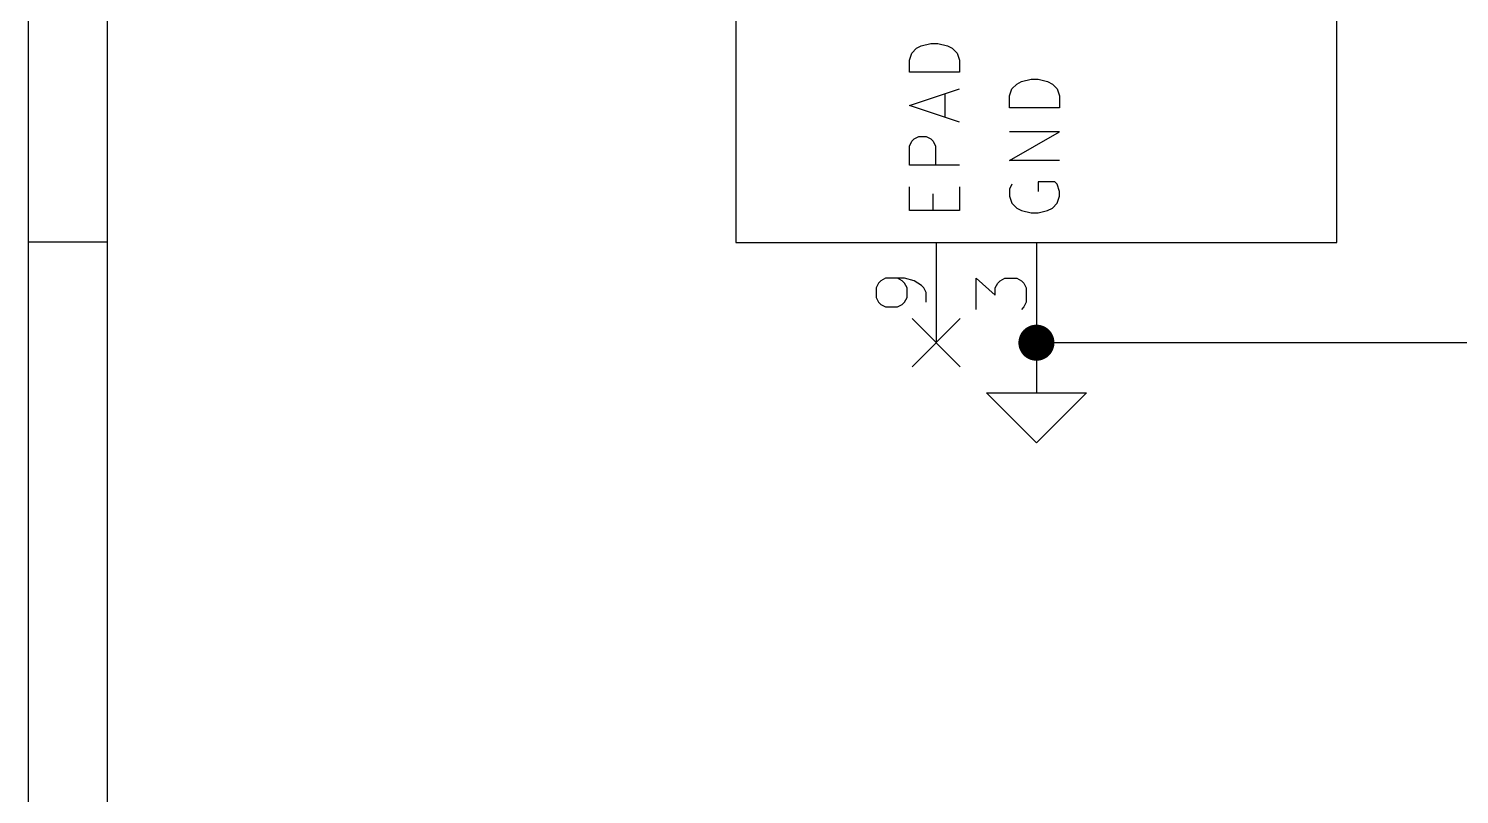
# Model space of a CAD drawing. Header units: inches. Extents: x 0.4 to 16.1, y -11.3 to -0.4.
# Drawn here: x 0.394 to 1.822, y -6.851 to -6.087 of the extents above; entities that cross this region are included whole.
import ezdxf

# ---------------------------------------------------------------- set-up
doc = ezdxf.new("R2010")
doc.units = ezdxf.units.IN
doc.header["$MEASUREMENT"] = 0
for name, color, linetype in [('BLUE', 174, 'CONTINUOUS'), ('GREENSIXTYFIVE', 129, 'CONTINUOUS'), ('LIGHTGREEN', 92, 'CONTINUOUS'), ('LIGHTRED', 12, 'CONTINUOUS'), ('RED', 14, 'CONTINUOUS'), ('WHITE', 250, 'CONTINUOUS')]:
    doc.layers.add(name, color=color, linetype=linetype)

msp = doc.modelspace()

# ---------------------------------------------------------------- linework, layer by layer
at = {"layer": 'BLUE', "linetype": 'CONTINUOUS'}
for p, q in [((1.276, -6.376), (1.324, -6.424)), ((1.324, -6.376), (1.276, -6.424))]:
    msp.add_line(p, q, dxfattribs=at)
at = {"layer": 'GREENSIXTYFIVE', "linetype": 'CONTINUOUS'}
for p, q in [((1.2731, -6.1181), (1.2755, -6.111)), ((1.2731, -6.1181), (1.2755, -6.111)), ((1.2755, -6.111), (1.2803, -6.1062)), ((1.2755, -6.111), (1.2803, -6.1062)), ((1.2803, -6.1062), (1.285, -6.1038)), ((1.2803, -6.1062), (1.285, -6.1038)), ((1.285, -6.1038), (1.2946, -6.1014)), ((1.285, -6.1038), (1.2946, -6.1014)), ((1.2946, -6.1014), (1.3017, -6.1014)), ((1.2946, -6.1014), (1.3017, -6.1014)), ((1.3017, -6.1014), (1.3112, -6.1038)), ((1.3017, -6.1014), (1.3112, -6.1038)), ((1.3112, -6.1038), (1.316, -6.1062)), ((1.3112, -6.1038), (1.316, -6.1062)), ((1.316, -6.1062), (1.3208, -6.111)), ((1.316, -6.1062), (1.3208, -6.111)), ((1.3208, -6.111), (1.3231, -6.1181)), ((1.3208, -6.111), (1.3231, -6.1181)), ((1.2731, -6.13), (1.2731, -6.1181)), ((1.2731, -6.13), (1.2731, -6.1181)), ((1.3231, -6.1181), (1.3231, -6.13)), ((1.3231, -6.1181), (1.3231, -6.13)), ((1.3231, -6.13), (1.2731, -6.13)), ((1.3231, -6.13), (1.2731, -6.13)), ((1.3755, -6.1467), (1.3803, -6.1419)), ((1.3755, -6.1467), (1.3803, -6.1419)), ((1.3803, -6.1419), (1.385, -6.1395)), ((1.3803, -6.1419), (1.385, -6.1395)), ((1.385, -6.1395), (1.3946, -6.1371)), ((1.385, -6.1395), (1.3946, -6.1371)), ((1.3946, -6.1371), (1.4017, -6.1371)), ((1.3946, -6.1371), (1.4017, -6.1371)), ((1.4017, -6.1371), (1.4112, -6.1395)), ((1.4017, -6.1371), (1.4112, -6.1395)), ((1.4112, -6.1395), (1.416, -6.1419)), ((1.4112, -6.1395), (1.416, -6.1419)), ((1.416, -6.1419), (1.4208, -6.1467)), ((1.416, -6.1419), (1.4208, -6.1467)), ((1.2731, -6.1633), (1.3231, -6.1467)), ((1.2731, -6.1633), (1.3231, -6.1467)), ((1.3088, -6.1752), (1.3088, -6.1514)), ((1.3088, -6.1752), (1.3088, -6.1514)), ((1.3731, -6.1538), (1.3755, -6.1467)), ((1.3731, -6.1538), (1.3755, -6.1467)), ((1.3731, -6.1657), (1.3731, -6.1538)), ((1.3731, -6.1657), (1.3731, -6.1538)), ((1.4208, -6.1467), (1.4231, -6.1538)), ((1.4208, -6.1467), (1.4231, -6.1538)), ((1.4231, -6.1538), (1.4231, -6.1657)), ((1.4231, -6.1538), (1.4231, -6.1657)), ((1.3231, -6.18), (1.2731, -6.1633)), ((1.3231, -6.18), (1.2731, -6.1633)), ((1.4231, -6.1657), (1.3731, -6.1657)), ((1.4231, -6.1657), (1.3731, -6.1657)), ((1.2731, -6.2038), (1.2755, -6.199)), ((1.2731, -6.2038), (1.2755, -6.199)), ((1.2755, -6.199), (1.2779, -6.1967)), ((1.2755, -6.199), (1.2779, -6.1967)), ((1.2779, -6.1967), (1.2827, -6.1943)), ((1.2779, -6.1967), (1.2827, -6.1943)), ((1.2827, -6.1943), (1.2898, -6.1943)), ((1.2827, -6.1943), (1.2898, -6.1943)), ((1.2898, -6.1943), (1.2946, -6.1967)), ((1.2898, -6.1943), (1.2946, -6.1967)), ((1.2946, -6.1967), (1.2969, -6.199)), ((1.2946, -6.1967), (1.2969, -6.199)), ((1.2969, -6.199), (1.2993, -6.2038)), ((1.2969, -6.199), (1.2993, -6.2038)), ((1.3731, -6.2181), (1.4231, -6.1895)), ((1.4231, -6.1895), (1.3731, -6.1895)), ((1.3731, -6.2181), (1.4231, -6.1895)), ((1.4231, -6.1895), (1.3731, -6.1895)), ((1.2731, -6.2229), (1.2731, -6.2038)), ((1.2731, -6.2229), (1.2731, -6.2038)), ((1.2993, -6.2038), (1.2993, -6.2229)), ((1.2993, -6.2038), (1.2993, -6.2229)), ((1.3231, -6.2229), (1.2731, -6.2229)), ((1.3231, -6.2229), (1.2731, -6.2229)), ((1.4231, -6.2181), (1.3731, -6.2181)), ((1.4231, -6.2181), (1.3731, -6.2181)), ((1.3755, -6.2419), (1.3731, -6.2467)), ((1.3755, -6.2419), (1.3731, -6.2467)), ((1.4184, -6.2395), (1.4017, -6.2395)), ((1.4017, -6.2395), (1.4017, -6.249)), ((1.4184, -6.2395), (1.4017, -6.2395)), ((1.4017, -6.2395), (1.4017, -6.249)), ((1.4208, -6.2419), (1.4184, -6.2395)), ((1.4208, -6.2419), (1.4184, -6.2395)), ((1.4231, -6.249), (1.4208, -6.2419)), ((1.4231, -6.249), (1.4208, -6.2419)), ((1.2731, -6.2681), (1.2731, -6.2443)), ((1.2731, -6.2681), (1.2731, -6.2443)), ((1.2969, -6.2681), (1.2969, -6.2514)), ((1.2969, -6.2681), (1.2969, -6.2514)), ((1.3231, -6.2443), (1.3231, -6.2681)), ((1.3231, -6.2443), (1.3231, -6.2681)), ((1.3731, -6.2467), (1.3731, -6.2538)), ((1.3731, -6.2467), (1.3731, -6.2538)), ((1.3731, -6.2538), (1.3755, -6.2609)), ((1.3731, -6.2538), (1.3755, -6.2609)), ((1.4208, -6.2609), (1.4231, -6.2538)), ((1.4208, -6.2609), (1.4231, -6.2538)), ((1.4231, -6.2538), (1.4231, -6.249)), ((1.4231, -6.2538), (1.4231, -6.249)), ((1.3231, -6.2681), (1.2731, -6.2681)), ((1.3231, -6.2681), (1.2731, -6.2681)), ((1.3755, -6.2609), (1.3803, -6.2657)), ((1.3755, -6.2609), (1.3803, -6.2657)), ((1.3803, -6.2657), (1.385, -6.2681)), ((1.3803, -6.2657), (1.385, -6.2681)), ((1.385, -6.2681), (1.3946, -6.2705)), ((1.385, -6.2681), (1.3946, -6.2705)), ((1.3946, -6.2705), (1.4017, -6.2705)), ((1.3946, -6.2705), (1.4017, -6.2705)), ((1.4017, -6.2705), (1.4112, -6.2681)), ((1.4017, -6.2705), (1.4112, -6.2681)), ((1.4112, -6.2681), (1.416, -6.2657)), ((1.4112, -6.2681), (1.416, -6.2657)), ((1.416, -6.2657), (1.4208, -6.2609)), ((1.416, -6.2657), (1.4208, -6.2609))]:
    msp.add_line(p, q, dxfattribs=at)
at = {"layer": 'LIGHTGREEN', "linetype": 'CONTINUOUS'}
msp.add_line((2.1, -6.4), (1.4, -6.4), dxfattribs=at)
at = {"layer": 'LIGHTGREEN', "const_width": 0.018}
msp.add_lwpolyline([(1.391, -6.4, 1), (1.409, -6.4, 1)], format="xyb", close=True, dxfattribs=at)
at = {"layer": 'LIGHTRED', "linetype": 'CONTINUOUS'}
for p, q in [((1.2423, -6.3405), (1.2399, -6.3452)), ((1.2423, -6.3405), (1.2399, -6.3452)), ((1.2446, -6.3381), (1.2423, -6.3405)), ((1.2446, -6.3381), (1.2423, -6.3405)), ((1.2494, -6.3357), (1.2446, -6.3381)), ((1.2494, -6.3357), (1.2446, -6.3381)), ((1.2684, -6.3357), (1.2494, -6.3357)), ((1.2684, -6.3357), (1.2494, -6.3357)), ((1.2661, -6.3381), (1.2613, -6.3357)), ((1.2661, -6.3381), (1.2613, -6.3357)), ((1.2684, -6.3405), (1.2661, -6.3381)), ((1.2684, -6.3405), (1.2661, -6.3381)), ((1.278, -6.3381), (1.2684, -6.3357)), ((1.278, -6.3381), (1.2684, -6.3357)), ((1.2708, -6.3452), (1.2684, -6.3405)), ((1.2708, -6.3452), (1.2684, -6.3405)), ((1.2851, -6.3429), (1.278, -6.3381)), ((1.2851, -6.3429), (1.278, -6.3381)), ((1.2875, -6.3452), (1.2851, -6.3429)), ((1.2875, -6.3452), (1.2851, -6.3429)), ((1.3399, -6.3667), (1.3399, -6.3357)), ((1.3399, -6.3357), (1.3589, -6.3524)), ((1.3399, -6.3667), (1.3399, -6.3357)), ((1.3399, -6.3357), (1.3589, -6.3524)), ((1.3589, -6.3452), (1.3613, -6.3405)), ((1.3589, -6.3452), (1.3613, -6.3405)), ((1.3613, -6.3405), (1.3637, -6.3381)), ((1.3613, -6.3405), (1.3637, -6.3381)), ((1.3637, -6.3381), (1.3684, -6.3357)), ((1.3637, -6.3381), (1.3684, -6.3357)), ((1.3684, -6.3357), (1.3804, -6.3357)), ((1.3684, -6.3357), (1.3804, -6.3357)), ((1.3804, -6.3357), (1.3851, -6.3381)), ((1.3804, -6.3357), (1.3851, -6.3381)), ((1.3851, -6.3381), (1.3875, -6.3405)), ((1.3851, -6.3381), (1.3875, -6.3405)), ((1.3875, -6.3405), (1.3899, -6.3452)), ((1.3875, -6.3405), (1.3899, -6.3452)), ((1.2399, -6.3452), (1.2399, -6.3548)), ((1.2399, -6.3452), (1.2399, -6.3548)), ((1.2399, -6.3548), (1.2423, -6.3595)), ((1.2399, -6.3548), (1.2423, -6.3595)), ((1.2684, -6.3595), (1.2708, -6.3548)), ((1.2684, -6.3595), (1.2708, -6.3548)), ((1.2708, -6.3548), (1.2708, -6.3452)), ((1.2708, -6.3548), (1.2708, -6.3452)), ((1.2899, -6.35), (1.2875, -6.3452)), ((1.2899, -6.35), (1.2875, -6.3452)), ((1.2899, -6.3595), (1.2899, -6.35)), ((1.2899, -6.3595), (1.2899, -6.35)), ((1.3589, -6.3524), (1.3589, -6.3452)), ((1.3589, -6.3524), (1.3589, -6.3452)), ((1.3899, -6.3452), (1.3899, -6.3595)), ((1.3899, -6.3452), (1.3899, -6.3595)), ((1.2423, -6.3595), (1.2446, -6.3619)), ((1.2423, -6.3595), (1.2446, -6.3619)), ((1.2446, -6.3619), (1.2494, -6.3643)), ((1.2446, -6.3619), (1.2494, -6.3643)), ((1.2494, -6.3643), (1.2613, -6.3643)), ((1.2494, -6.3643), (1.2613, -6.3643)), ((1.2613, -6.3643), (1.2661, -6.3619)), ((1.2613, -6.3643), (1.2661, -6.3619)), ((1.2661, -6.3619), (1.2684, -6.3595)), ((1.2661, -6.3619), (1.2684, -6.3595)), ((1.3875, -6.3643), (1.3851, -6.3667)), ((1.3875, -6.3643), (1.3851, -6.3667)), ((1.3899, -6.3595), (1.3875, -6.3643)), ((1.3899, -6.3595), (1.3875, -6.3643))]:
    msp.add_line(p, q, dxfattribs=at)
at = {"layer": 'RED', "linetype": 'CONTINUOUS'}
for p, q in [((0.3937, -11.2993), (0.3937, -0.3937)), ((0.4724, -11.2206), (0.4724, -0.4724)), ((1.1, -5.5), (1.1, -6.3)), ((1.7, -6.3), (1.7, -5.5)), ((0.3937, -6.2992), (0.4724, -6.2992)), ((1.1, -6.3), (1.7, -6.3)), ((1.3, -6.3), (1.3, -6.4)), ((1.3, -6.3), (1.3, -6.4)), ((1.4, -6.3), (1.4, -6.4)), ((1.4, -6.3), (1.4, -6.4)), ((1.4, -6.4), (1.4, -6.45)), ((1.4, -6.5), (1.35, -6.45)), ((1.35, -6.45), (1.4, -6.45)), ((1.4, -6.45), (1.45, -6.45)), ((1.45, -6.45), (1.4, -6.5))]:
    msp.add_line(p, q, dxfattribs=at)
at = {"layer": 'WHITE', "linetype": 'CONTINUOUS'}
for p, q in [((1.1, -5.5), (1.1, -6.3)), ((1.7, -6.3), (1.7, -5.5)), ((1.1, -6.3), (1.7, -6.3))]:
    msp.add_line(p, q, dxfattribs=at)

doc.saveas('drawing.dxf')
